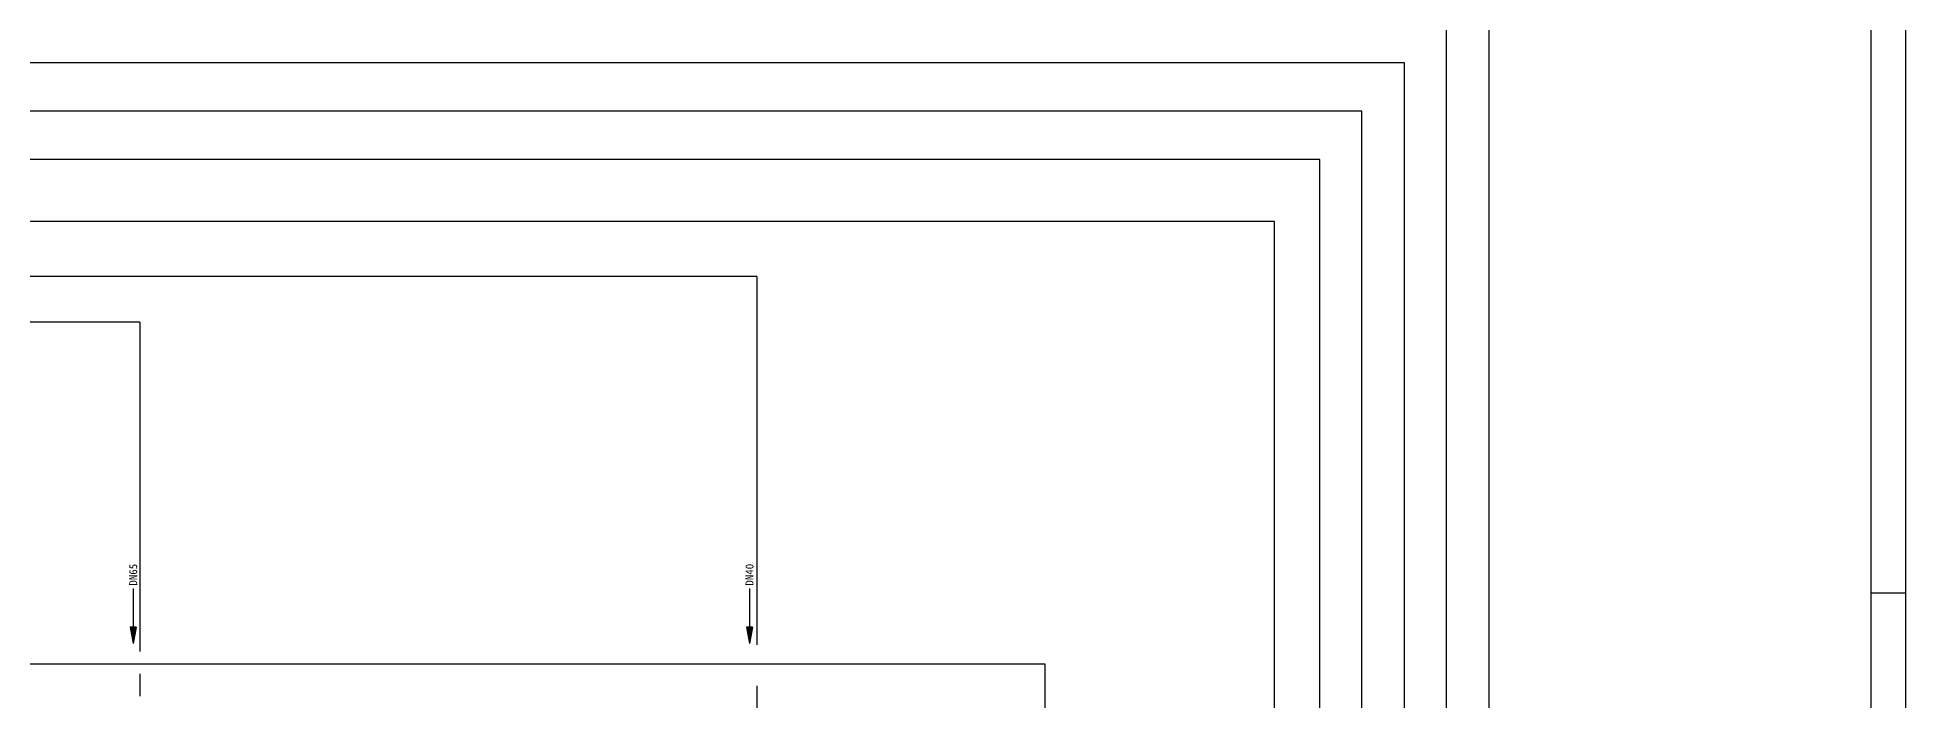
# Model space of a CAD drawing. Header units: millimetres. Extents: x 702 to 1891, y -286 to 555.
# Drawn here: x 1623.6 to 1890.9, y 292.6 to 387.5 of the extents above; entities that cross this region are included whole.
import ezdxf
from ezdxf.enums import TextEntityAlignment as Align

# ---------------------------------------------------------------- set-up
doc = ezdxf.new("R2010")
doc.units = ezdxf.units.MM
doc.header["$MEASUREMENT"] = 0
doc.layers.get('0').update_dxf_attribs({"linetype": 'CONTINUOUS'})
doc.layers.add('CIP', color=24, linetype='CONTINUOUS')
doc.layers.add('TEXT', color=7, linetype='CONTINUOUS')

# ---------------------------------------------------------------- blocks, each defined once
blk = doc.blocks.new('A$C0B47380F')
for p, q in [((1189, 841), (1189, 0)), ((1184, 836), (1184, 5)), ((1189, 594), (1184, 594))]:
    blk.add_line(p, q)
blk = doc.blocks.new('P')
at = {"color": 3, "linetype": 'Continuous'}
for p, q in [((0, 2.2), (12.5, 0)), ((0, -2.2), (0, 2.2)), ((0, 1.7), (9.8, 0)), ((0, 1.3), (7.1, 0)), ((0, 0.8), (4.4, 0)), ((0, 0.3), (1.7, 0)), ((0, 0), (12.5, 0)), ((0, -2.2), (12.5, 0)), ((0, -0.3), (1.7, 0)), ((0, -0.8), (4.4, 0)), ((0, -1.3), (7.1, 0)), ((0, -1.7), (9.8, 0))]:
    blk.add_line(p, q, dxfattribs=at)

msp = doc.modelspace()

# ---------------------------------------------------------------- linework, layer by layer
at = {"color": 4}
for p, q in [((1831.32, -156.78), (1831.32, 446.94)), ((1825.24, -149.06), (1825.24, 435.34)), ((1819.22, 383.88), (1581.05, 383.88)), ((1819.22, -141.34), (1819.22, 383.88)), ((1807.11, 370.04), (1581.05, 370.04)), ((1807.11, -125.45), (1807.11, 370.04))]:
    msp.add_line(p, q, dxfattribs=at)
at = {"color": 163}
for p, q in [((1813.13, 376.96), (1581.05, 376.96)), ((1813.13, -133.62), (1813.13, 376.96))]:
    msp.add_line(p, q, dxfattribs=at)
for p, q in [((1637.36, 308.63), (1637.36, 303.07)), ((1725.53, 308.63), (1725.53, 303.07))]:
    msp.add_line(p, q)
at = {"color": 146}
for p, q in [((1767.84, 297.77), (1581.05, 297.77)), ((1767.84, 286.35), (1767.84, 297.77))]:
    msp.add_line(p, q, dxfattribs=at)
at = {"layer": 'CIP'}
for p, q in [((1800.64, 361.16), (1290.32, 361.16)), ((1800.64, -26.48), (1800.64, 361.16)), ((1726.58, 353.28), (1300.11, 353.28)), ((1726.58, 353.28), (1726.58, 300.53)), ((1638.32, 346.72), (1309.14, 346.72)), ((1638.32, 346.72), (1638.32, 299.59)), ((1638.32, 296.39), (1638.32, 293.19)), ((1726.58, 294.68), (1726.58, 266))]:
    msp.add_line(p, q, dxfattribs=at)

# ---------------------------------------------------------------- block references
msp.add_blockref('A$C0B47380F', (701.92, -286.06))
at = {"xscale": -0.1869216428851201, "yscale": 0.1869216428851201, "zscale": 0.1869216428851201, "rotation": 89.99999999999999}
for p in [(1637.36, 303.07), (1725.53, 303.07)]:
    msp.add_blockref('P', p, dxfattribs=at)

# ---------------------------------------------------------------- texts
at = {"layer": 'TEXT'}
for s, p in [('DN65', (1638.27, 309.03)), ('DN40', (1726.44, 309.03))]:
    msp.add_text(s, height=1.145, rotation=90, dxfattribs=at).set_placement(p, align=Align.BOTTOM_LEFT)

doc.saveas('drawing.dxf')
